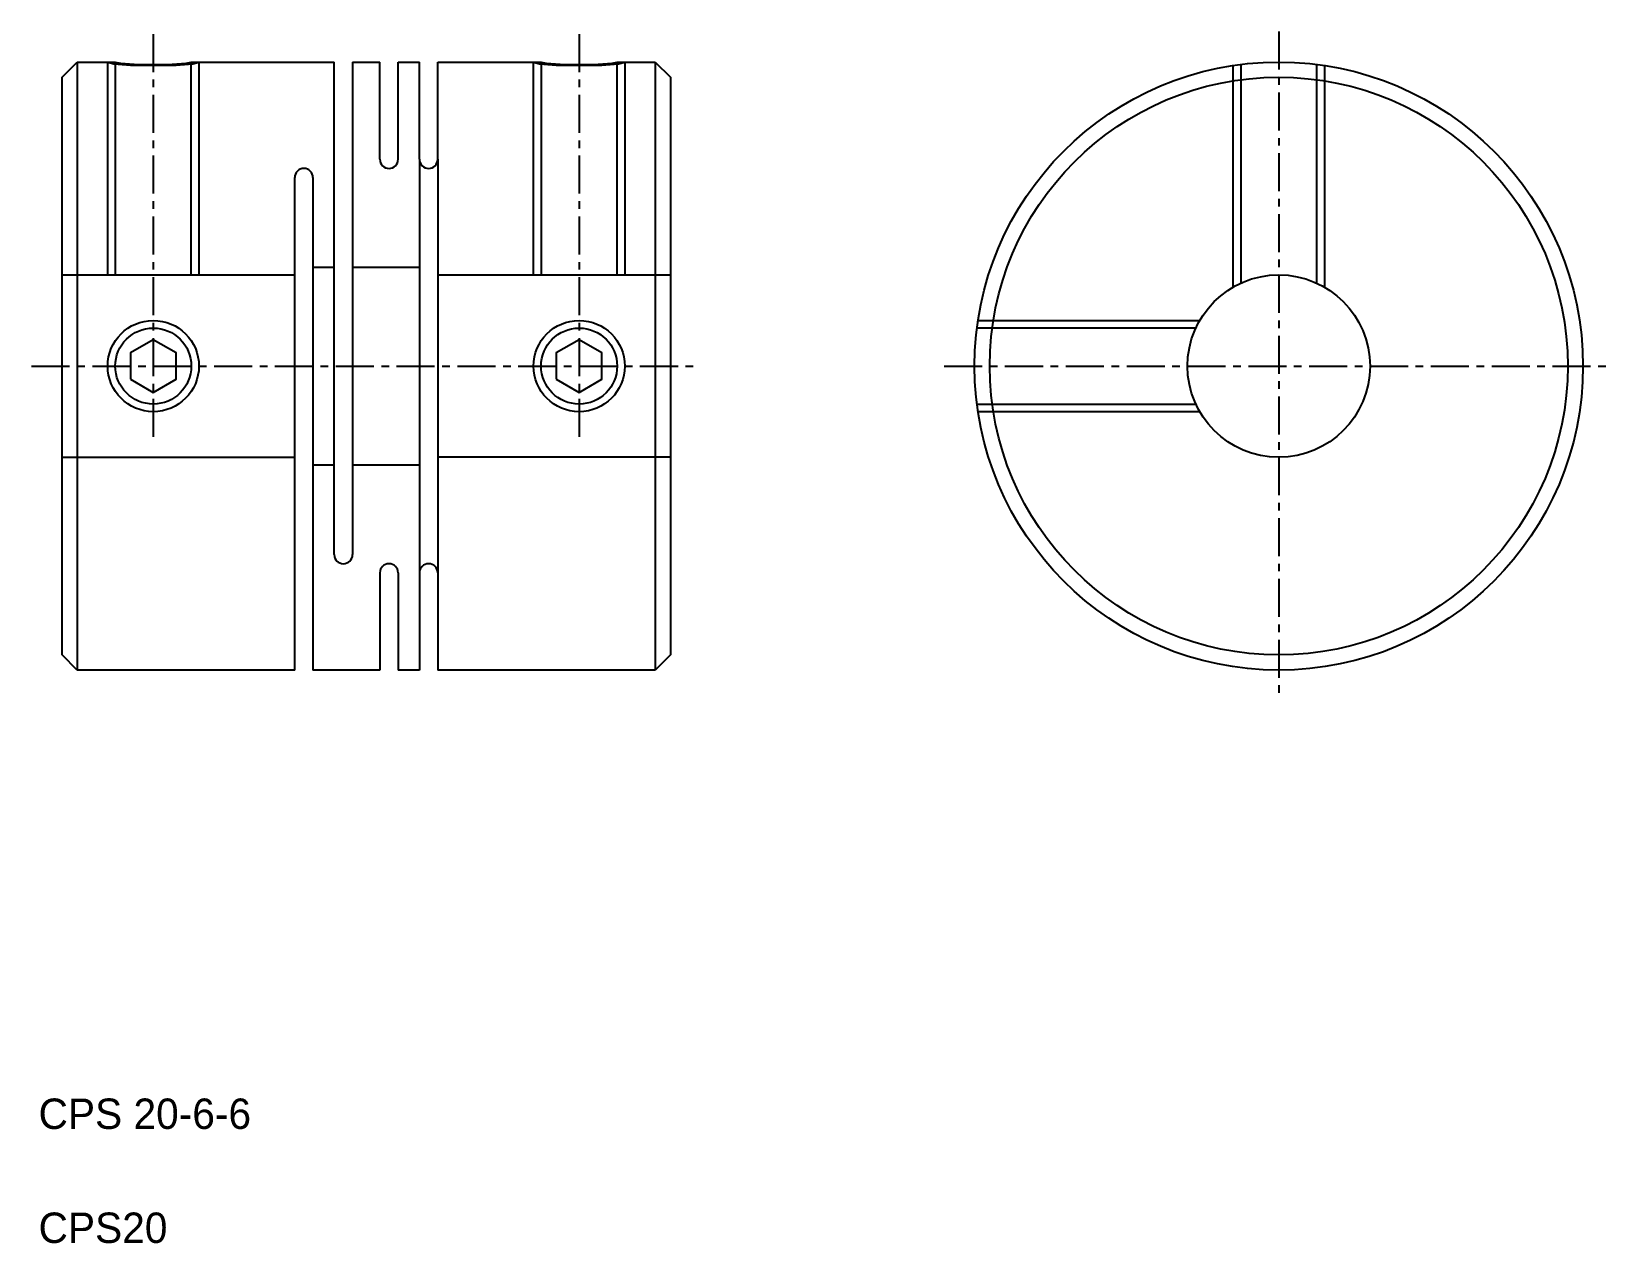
# Model space of a CAD drawing. Extents: x 110.8 to 162.8, y 80.6 to 120.5.
import ezdxf

# ---------------------------------------------------------------- set-up
doc = ezdxf.new("R2010")
doc.units = 0
doc.linetypes.add('CENTER', pattern=[2, 1.25, -0.25, 0.25, -0.25])
doc.linetypes.add('DASHED', pattern=[19.05, 12.7, -6.35])
doc.layers.get('0').update_dxf_attribs({"linetype": 'CONTINUOUS'})
doc.layers.add('CENTER', color=1, linetype='CENTER')

msp = doc.modelspace()

# ---------------------------------------------------------------- linework, layer by layer
at = {"linetype": 'CONTINUOUS'}
for p, q in [((111.762, 118.961), (112.262, 119.461)), ((112.262, 119.461), (112.262, 99.461)), ((112.262, 119.461), (113.512, 119.461)), ((116.012, 119.461), (120.712, 119.461)), ((120.712, 103.261), (120.712, 119.461)), ((121.312, 119.461), (121.312, 103.261)), ((121.312, 119.461), (122.212, 119.461)), ((122.212, 116.261), (122.212, 119.461)), ((122.812, 116.261), (122.812, 119.461)), ((122.812, 119.461), (123.512, 119.461)), ((123.512, 116.261), (123.512, 119.461)), ((124.112, 119.461), (127.512, 119.461)), ((124.112, 116.261), (124.112, 119.461)), ((130.012, 119.461), (131.262, 119.461)), ((131.262, 119.461), (131.262, 99.461)), ((131.262, 119.461), (131.762, 118.961)), ((111.762, 99.961), (111.762, 118.961)), ((131.762, 118.961), (131.762, 109.461)), ((119.712, 115.961), (119.712, 115.961)), ((122.512, 115.961), (122.512, 115.961)), ((123.512, 116.261), (123.512, 99.461)), ((124.112, 116.261), (124.112, 99.461)), ((119.412, 99.461), (119.412, 115.661)), ((120.012, 115.661), (120.012, 99.461)), ((131.762, 109.461), (131.762, 99.961)), ((121.012, 102.961), (121.012, 102.961)), ((122.212, 102.661), (122.212, 99.461)), ((122.812, 102.661), (122.812, 99.461)), ((112.262, 99.461), (111.762, 99.961)), ((131.762, 99.961), (131.262, 99.461)), ((119.412, 99.461), (112.262, 99.461)), ((122.212, 99.461), (120.012, 99.461)), ((123.512, 99.461), (122.812, 99.461)), ((131.262, 99.461), (124.112, 99.461))]:
    msp.add_line(p, q, dxfattribs=at)
at = {"color": 3, "linetype": 'DASHED'}
for p, q in [((113.262, 112.461), (113.262, 119.461)), ((113.512, 119.461), (113.512, 112.461)), ((116.012, 112.461), (116.012, 119.461)), ((116.262, 119.461), (116.262, 112.461)), ((127.262, 112.461), (127.262, 119.461)), ((127.512, 119.461), (127.512, 112.461)), ((130.012, 112.461), (130.012, 119.461)), ((130.262, 119.461), (130.262, 112.461)), ((150.262, 112.059), (150.262, 119.348)), ((150.512, 119.382), (150.512, 112.188)), ((153.012, 112.188), (153.012, 119.382)), ((153.262, 119.348), (153.262, 112.059)), ((111.762, 112.461), (119.412, 112.461)), ((120.012, 112.711), (120.712, 112.711)), ((121.312, 112.711), (123.512, 112.711)), ((124.112, 112.461), (131.762, 112.461)), ((141.876, 110.961), (149.164, 110.961)), ((149.035, 110.711), (141.841, 110.711)), ((141.841, 108.211), (149.035, 108.211)), ((149.164, 107.961), (141.876, 107.961)), ((111.762, 106.461), (119.412, 106.461)), ((120.012, 106.211), (120.712, 106.211)), ((121.312, 106.211), (123.512, 106.211)), ((131.762, 106.461), (124.112, 106.461))]:
    msp.add_line(p, q, dxfattribs=at)
for p, q in [((115.837, 99.461), (115.837, 99.461)), ((117.625, 99.461), (117.625, 99.461))]:
    msp.add_line(p, q)
at = {"color": 3, "linetype": 'CONTINUOUS', "flags": 128}
for points in [[(113.262, 119.461), (113.463, 119.404), (114.012, 119.363), (114.762, 119.348), (115.512, 119.363), (116.061, 119.404), (116.262, 119.461)], [(127.262, 119.461), (127.463, 119.404), (128.012, 119.363), (128.762, 119.348), (129.512, 119.363), (130.061, 119.404), (130.262, 119.461)]]:
    msp.add_lwpolyline(points, dxfattribs=at)
at = {"linetype": 'CONTINUOUS', "flags": 128}
for points in [[(113.512, 119.461), (113.68, 119.422), (114.137, 119.393), (114.762, 119.382), (115.387, 119.393), (115.845, 119.422), (116.012, 119.461)], [(127.512, 119.461), (127.68, 119.422), (128.137, 119.393), (128.762, 119.382), (129.387, 119.393), (129.845, 119.422), (130.012, 119.461)]]:
    msp.add_lwpolyline(points, dxfattribs=at)
at = {"linetype": 'CONTINUOUS'}
for points in [[(114.012, 109.028), (114.762, 108.595), (115.512, 109.028), (115.512, 109.894), (114.762, 110.327), (114.012, 109.894)], [(128.012, 109.028), (128.762, 108.595), (129.512, 109.028), (129.512, 109.894), (128.762, 110.327), (128.012, 109.894)]]:
    msp.add_lwpolyline(points, close=True, dxfattribs=at)
for centre, radius in [((151.762, 109.461), 10), ((151.762, 109.461), 9.5), ((151.762, 109.461), 3), ((114.762, 109.461), 1.5), ((128.762, 109.461), 1.5)]:
    msp.add_circle(centre, radius, dxfattribs=at)
at = {"color": 3, "linetype": 'CONTINUOUS'}
for centre in [(114.762, 109.461), (128.762, 109.461)]:
    msp.add_circle(centre, 1.25, dxfattribs=at)
at = {"linetype": 'CONTINUOUS'}
for centre, start, end in [((119.712, 115.661), 90, 180), ((119.712, 115.661), 0, 90), ((122.512, 116.261), 180, 270), ((122.512, 116.261), 270, 0), ((123.812, 116.261), 180, 270), ((123.812, 116.261), 270, 0), ((121.012, 103.261), 180, 270), ((121.012, 103.261), 270, 0), ((122.512, 102.661), 90, 180), ((122.512, 102.661), 0, 90), ((123.812, 102.661), 90, 180), ((123.812, 102.661), 0, 90)]:
    msp.add_arc(centre, 0.3, start, end, dxfattribs=at)
at = {"layer": 'CENTER', "color": 1, "linetype": 'CENTER'}
for p, q in [((114.762, 120.382), (114.762, 106.961)), ((128.762, 120.382), (128.762, 106.961)), ((151.762, 120.461), (151.762, 98.461)), ((110.762, 109.461), (132.762, 109.461)), ((140.762, 109.461), (162.762, 109.461))]:
    msp.add_line(p, q, dxfattribs=at)

# ---------------------------------------------------------------- texts
for s, p in [('CPS 20-6-6', (110.99, 84.371)), ('CPS20', (110.99, 80.621))]:
    msp.add_text(s, height=1).set_placement(p)

doc.saveas('drawing.dxf')
